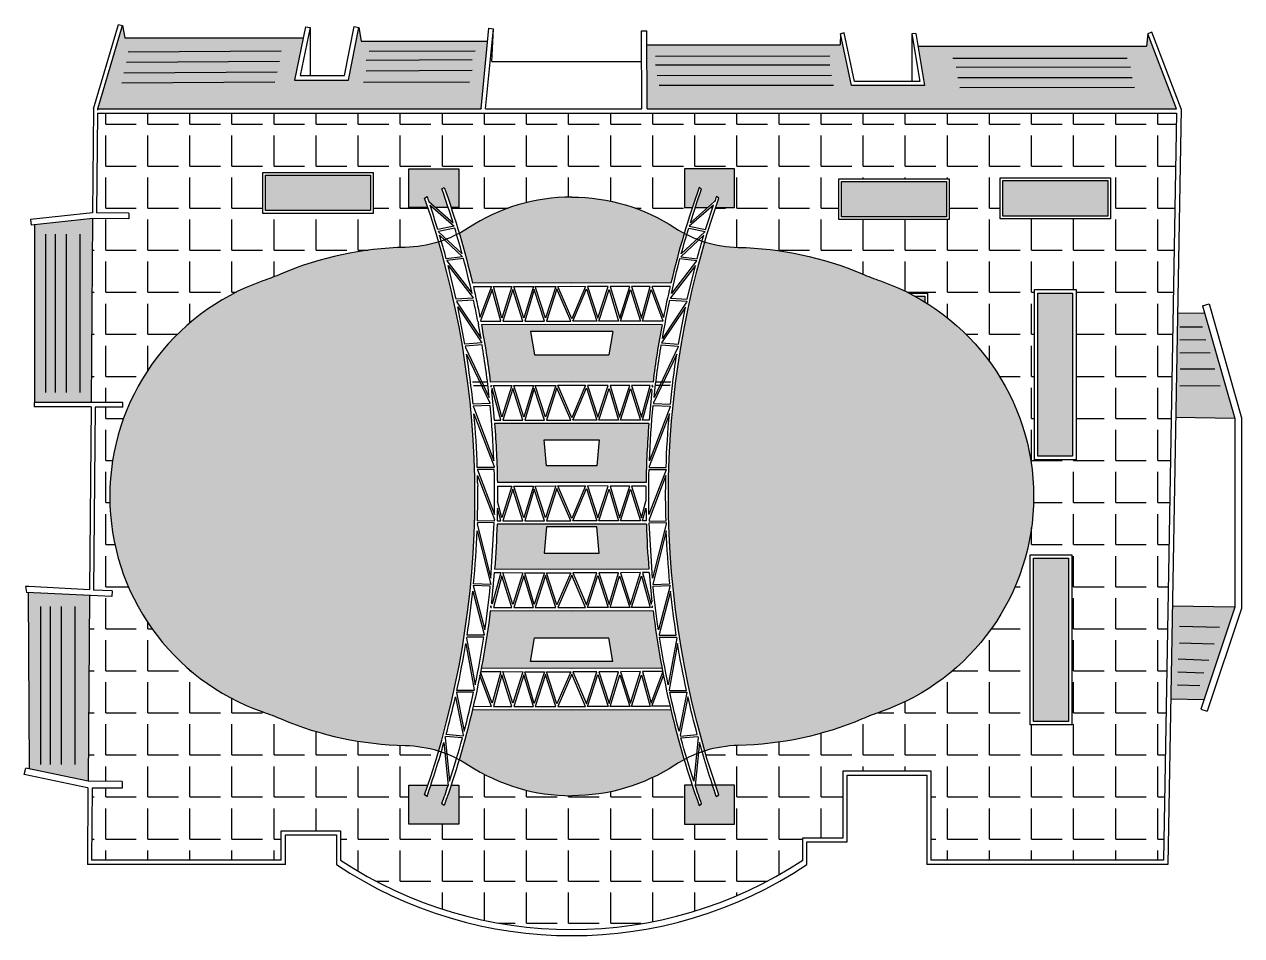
# Model space of a CAD drawing. Header units: millimetres. Extents: x 1813 to 4610, y 1319 to 2657.
# Drawn here: x 2480.1 to 2682.2, y 1353 to 1504.4 of the extents above; entities that cross this region are included whole.
import ezdxf

# ---------------------------------------------------------------- set-up
doc = ezdxf.new("R2010")
doc.units = ezdxf.units.MM

msp = doc.modelspace()

# ---------------------------------------------------------------- hatches: boundary and pattern name
at = {"true_color": 0xeaeaeb}
h = msp.add_hatch(color=254, dxfattribs=at)
h.dxf.hatch_style = 1
h.paths.add_polyline_path([(2491.46, 1472.12), (2481.82, 1471.05), (2481.82, 1441.58), (2481.88, 1441.58), (2491.22, 1441.58)])
h.paths.add_polyline_path([(2490.96, 1409.51), (2480.76, 1410.02), (2480.94, 1380.71), (2490.72, 1378.65)])
h.paths.add_polyline_path([(2681.05, 1407.55), (2670.69, 1407.73), (2670.42, 1392.28), (2675.92, 1392.18)])
h.paths.add_polyline_path([(2676.07, 1456.32), (2671.54, 1456.4), (2671.24, 1439.05), (2681.05, 1438.88)])
h.paths.add_polyline_path([(2666.64, 1502.8), (2666.41, 1500.74), (2628.48, 1500.73), (2629.57, 1494.21), (2617.42, 1494.21), (2615.61, 1502.79), (2615.56, 1500.95), (2583.48, 1500.95), (2583.51, 1490.31), (2671.39, 1490.31)])
h.paths.add_polyline_path([(2557.04, 1501.56), (2536.05, 1501.56), (2535.66, 1503.83), (2533.93, 1495.09), (2524.99, 1495.09), (2526.43, 1502.1), (2496.82, 1502.1), (2496.46, 1504.16), (2492.34, 1490.31), (2555.96, 1490.31)])
at = {"true_color": 0xc7c8ca}
h = msp.add_hatch(dxfattribs=at)
h.set_pattern_fill('ANGLE', color=9)
h.set_pattern_definition([(0, (0, 0), (0, 6.985), [5.08, -1.905]), (90, (0, 0), (-6.985, 4e-16), [5.08, -1.905])])
h.paths.add_polyline_path([(2671.37, 1489.6), (2492.28, 1489.6), (2492.14, 1473.06), (2497.5, 1473.01), (2497.49, 1472.08), (2491.52, 1472.12), (2491.46, 1472.12), (2491.22, 1441.58), (2496.51, 1441.54), (2496.51, 1440.78), (2491.89, 1440.81), (2491.65, 1410.42), (2494.71, 1410.26), (2494.66, 1409.32), (2490.96, 1409.51), (2490.72, 1378.65), (2496.38, 1378.6), (2496.37, 1377.5), (2491.39, 1377.54), (2491.29, 1365.56), (2522.8, 1365.56), (2522.8, 1370.43), (2532.64, 1370.43), (2532.64, 1365.56, 0.300708), (2609.35, 1365.56), (2609.35, 1369.29), (2616.05, 1369.29), (2616.05, 1380.39), (2630.63, 1380.39), (2630.63, 1365.56), (2669.21, 1365.56)])
h.paths.add_polyline_path([(2519.75, 1461.75, 0.016347), (2522.8, 1462.93, -0.095386), (2543.35, 1467.32, 0.070713), (2548.91, 1468.23, 0.009885), (2547.12, 1473.94), (2543.98, 1473.94), (2543.98, 1480.36), (2552.29, 1480.36), (2552.29, 1473.94), (2550.99, 1473.94, -0.007295), (2552.33, 1469.66, 0.022555), (2553.88, 1470.58, -0.145692), (2571, 1475.67, -0.145692), (2588.12, 1470.58, 0.022554), (2589.67, 1469.66, -0.007291), (2591.01, 1473.93), (2589.71, 1473.93), (2589.71, 1480.36), (2598.02, 1480.36), (2598.02, 1473.93), (2594.87, 1473.93, 0.009881), (2593.09, 1468.23, 0.070715), (2598.65, 1467.32, -0.095386), (2619.2, 1462.93, 0.016347), (2622.25, 1461.75, -0.034613), (2627.07, 1459.69), (2630.05, 1459.69), (2630.05, 1457.98, -0.256989), (2647.67, 1425.96, -0.319024), (2622.25, 1390.17, 0.016347), (2619.2, 1389, -0.095386), (2598.65, 1384.6, 0.070787), (2593.09, 1383.69, 0.009887), (2594.87, 1377.99), (2598.01, 1377.99), (2598.01, 1371.56), (2589.7, 1371.56), (2589.7, 1377.99), (2591, 1377.99, -0.007294), (2589.67, 1382.26, 0.02248), (2588.12, 1381.35, -0.145692), (2571, 1376.25, -0.145692), (2553.88, 1381.35, 0.022611), (2552.32, 1382.27, -0.007299), (2550.98, 1377.99), (2552.29, 1377.99), (2552.29, 1371.56), (2543.98, 1371.56), (2543.98, 1377.99), (2547.12, 1377.99, 0.009888), (2548.9, 1383.69, 0.070659), (2543.35, 1384.6, -0.095386), (2522.8, 1389, 0.016347), (2519.75, 1390.17, -0.319024), (2494.32, 1425.96, -0.319024)], flags=16)
h.paths.add_polyline_path([(2519.74, 1472.97), (2519.74, 1479.75), (2538.06, 1479.75), (2538.06, 1472.97)], flags=16)
h.paths.add_polyline_path([(2520.19, 1473.42), (2520.19, 1479.3), (2537.62, 1479.3), (2537.62, 1473.42)], flags=0)
h.paths.add_polyline_path([(2547.48, 1474.34), (2551.51, 1470.83), (2548.78, 1470.27, 0.007047)], flags=0)
h.paths.add_polyline_path([(2551.58, 1470.53, -0.007301), (2552.82, 1466.24), (2548.83, 1469.97)], flags=0)
h.paths.add_polyline_path([(2549.07, 1469.33), (2552.87, 1465.76), (2550.18, 1465.42, 0.006697)], flags=0)
h.paths.add_polyline_path([(2553.02, 1465.47, -0.009794), (2554.46, 1459.65), (2550.24, 1465.12)], flags=0)
h.paths.add_polyline_path([(2550.47, 1464.31), (2554.65, 1458.89), (2551.82, 1458.7)], flags=0)
h.paths.add_polyline_path([(2551.89, 1458.39), (2554.69, 1458.58, -0.005898), (2555.42, 1455.04), (2555.53, 1454.48, -0.003814), (2555.95, 1452.18), (2551.93, 1458.24, 0.00026)], flags=0)
h.paths.add_polyline_path([(2552.1, 1457.42), (2556.06, 1451.45), (2553.28, 1451.25)], flags=0)
h.paths.add_polyline_path([(2554.67, 1460.81), (2557.69, 1460.82), (2555.77, 1455.7, 0.008509)], flags=0)
h.paths.add_polyline_path([(2553.33, 1450.94), (2556.12, 1451.15, -0.01441), (2557.32, 1442.41), (2556.38, 1444.38), (2556.04, 1444.38), (2557.47, 1441.38), (2554.62, 1441.27, 0.013862), (2553.54, 1449.61), (2555.76, 1444.96), (2556.11, 1444.96), (2553.37, 1450.69, 0.000416)], flags=0)
h.paths.add_polyline_path([(2557.82, 1460.32), (2559.23, 1455.06), (2555.83, 1455.05)], flags=0)
h.paths.add_polyline_path([(2556, 1454.48), (2571, 1454.52), (2585.99, 1454.48, 0.015686), (2584.5, 1444.96), (2571, 1445), (2557.49, 1444.96, 0.015686)], flags=0)
h.paths.add_polyline_path([(2558, 1460.82), (2561.06, 1460.83), (2559.4, 1455.58)], flags=0)
h.paths.add_polyline_path([(2559.55, 1455.06), (2561.22, 1460.32), (2562.88, 1455.07)], flags=0)
h.paths.add_polyline_path([(2561.37, 1460.83), (2564.63, 1460.84), (2563.04, 1455.57)], flags=0)
h.paths.add_polyline_path([(2554.66, 1440.97), (2557.46, 1441.07, -0.015064), (2558.09, 1431.87), (2554.67, 1440.82, 0.000247)], flags=0)
h.paths.add_polyline_path([(2554.78, 1439.67), (2558.13, 1430.92, -0.00025), (2558.13, 1430.77), (2555.32, 1430.77, 0.014709)], flags=0)
h.paths.add_polyline_path([(2557.56, 1444.38), (2557.69, 1444.38), (2557.59, 1444.13, 0.000412)], flags=0)
h.paths.add_polyline_path([(2558, 1444.38), (2561.06, 1444.39), (2559.4, 1439.15)], flags=0)
h.paths.add_polyline_path([(2557.82, 1443.88), (2559.23, 1438.62), (2558.15, 1438.62, 0.007956), (2557.67, 1443.48)], flags=0)
h.paths.add_polyline_path([(2563.21, 1455.07), (2564.79, 1460.32), (2566.49, 1455.08)], flags=0)
h.paths.add_polyline_path([(2564.94, 1460.84), (2568.37, 1460.85), (2566.66, 1455.56)], flags=0)
h.paths.add_polyline_path([(2564.15, 1453.35), (2577.84, 1453.35), (2577.16, 1449.47), (2564.83, 1449.47)], flags=0)
h.paths.add_polyline_path([(2561.37, 1444.39), (2564.63, 1444.4), (2563.04, 1439.13)], flags=0)
h.paths.add_polyline_path([(2561.22, 1443.88), (2562.88, 1438.63), (2559.55, 1438.62)], flags=0)
h.paths.add_polyline_path([(2558.2, 1438.05), (2571, 1438.08), (2583.8, 1438.05, 0.015976), (2583.34, 1428.25), (2571, 1428.28), (2558.66, 1428.25, 0.015976)], flags=0)
h.paths.add_polyline_path([(2566.82, 1455.08), (2568.54, 1460.41), (2570.83, 1455.09)], flags=0)
h.paths.add_polyline_path([(2558.14, 1430.46, -0.012259), (2558.18, 1422.96), (2555.3, 1430.46)], flags=0)
h.paths.add_polyline_path([(2568.68, 1460.85), (2571, 1460.86), (2573.31, 1460.85), (2571, 1455.46)], flags=0)
h.paths.add_polyline_path([(2555.36, 1429.44), (2558.16, 1422.14, -0.000461), (2558.15, 1421.86), (2555.35, 1421.93, 0.009454), (2555.39, 1427.66), (2555.38, 1428.24, 0.001975)], flags=0)
h.paths.add_polyline_path([(2564.94, 1444.4), (2568.37, 1444.41), (2566.66, 1439.12)], flags=0)
h.paths.add_polyline_path([(2564.79, 1443.89), (2566.49, 1438.64), (2563.2, 1438.63)], flags=0)
h.paths.add_polyline_path([(2571.17, 1455.09), (2573.45, 1460.41), (2575.18, 1455.08)], flags=0)
h.paths.add_polyline_path([(2568.68, 1444.42), (2571, 1444.42), (2573.31, 1444.42), (2571, 1439.03)], flags=0)
h.paths.add_polyline_path([(2558.66, 1427.67), (2561.06, 1427.68), (2559.4, 1422.43), (2558.67, 1425.16, 0.004089)], flags=0)
h.paths.add_polyline_path([(2568.54, 1443.98), (2570.83, 1438.65), (2566.82, 1438.64)], flags=0)
h.paths.add_polyline_path([(2573.63, 1460.85), (2577.05, 1460.84), (2575.34, 1455.56)], flags=0)
h.paths.add_polyline_path([(2555.34, 1421.62), (2558.14, 1421.55), (2557.6, 1412.39), (2555.33, 1421.38, 0.000395)], flags=0)
h.paths.add_polyline_path([(2566.42, 1435.38), (2571, 1435.38), (2575.58, 1435.38), (2575.18, 1431.04), (2571, 1431.04), (2566.82, 1431.04)], flags=0)
h.paths.add_polyline_path([(2561.37, 1427.68), (2564.63, 1427.69), (2563.04, 1422.41)], flags=0)
h.paths.add_polyline_path([(2561.22, 1427.16), (2562.88, 1421.91), (2559.55, 1421.9)], flags=0)
h.paths.add_polyline_path([(2558.66, 1424.03), (2559.23, 1421.9), (2558.62, 1421.9, 0.003463)], flags=0)
h.paths.add_polyline_path([(2555.29, 1420.27), (2557.55, 1411.35), (2554.7, 1411.47, 0.014539)], flags=0)
h.paths.add_polyline_path([(2575.5, 1455.08), (2577.2, 1460.32), (2578.79, 1455.07)], flags=0)
h.paths.add_polyline_path([(2558.6, 1421.33), (2571, 1421.37), (2583.39, 1421.33, 0.012153), (2583.8, 1413.88), (2571, 1413.84), (2558.2, 1413.88, 0.012157)], flags=0)
h.paths.add_polyline_path([(2577.36, 1460.84), (2580.62, 1460.83), (2578.96, 1455.57)], flags=0)
h.paths.add_polyline_path([(2573.45, 1443.98), (2575.18, 1438.64), (2571.17, 1438.65)], flags=0)
h.paths.add_polyline_path([(2573.63, 1444.41), (2577.05, 1444.4), (2575.34, 1439.12)], flags=0)
h.paths.add_polyline_path([(2564.94, 1427.69), (2568.37, 1427.7), (2566.65, 1422.4)], flags=0)
h.paths.add_polyline_path([(2564.79, 1427.17), (2566.49, 1421.92), (2563.2, 1421.91)], flags=0)
h.paths.add_polyline_path([(2579.11, 1455.07), (2580.78, 1460.32), (2582.44, 1455.06)], flags=0)
h.paths.add_polyline_path([(2580.93, 1460.83), (2584, 1460.82), (2582.59, 1455.58)], flags=0)
h.paths.add_polyline_path([(2568.68, 1427.7), (2571, 1427.7), (2573.31, 1427.7), (2571, 1422.31)], flags=0)
h.paths.add_polyline_path([(2577.36, 1444.4), (2580.62, 1444.39), (2578.95, 1439.13)], flags=0)
h.paths.add_polyline_path([(2568.54, 1427.26), (2570.83, 1421.93), (2566.82, 1421.92)], flags=0)
h.paths.add_polyline_path([(2577.2, 1443.89), (2578.79, 1438.63), (2575.5, 1438.64)], flags=0)
h.paths.add_polyline_path([(2554.66, 1411.17), (2557.48, 1411.05, -0.011876), (2556.6, 1403.83)], flags=0)
h.paths.add_polyline_path([(2558.15, 1413.31), (2559.23, 1413.31), (2557.82, 1408.05), (2557.67, 1408.45, 0.007956)], flags=0)
h.paths.add_polyline_path([(2554.58, 1410.24), (2556.48, 1403.06, -0.000245), (2556.46, 1402.91), (2553.64, 1402.91, 0.012196)], flags=0)
h.paths.add_polyline_path([(2582.77, 1455.05), (2584.17, 1460.31), (2586.16, 1455.04)], flags=0)
h.paths.add_polyline_path([(2566.82, 1420.89), (2571, 1420.89), (2575.18, 1420.89), (2575.58, 1416.55), (2571, 1416.55), (2566.42, 1416.55)], flags=0)
h.paths.add_polyline_path([(2559.55, 1413.31), (2562.88, 1413.3), (2561.22, 1408.04)], flags=0)
h.paths.add_polyline_path([(2559.4, 1412.78), (2561.06, 1407.53), (2558, 1407.54)], flags=0)
h.paths.add_polyline_path([(2584.31, 1460.82), (2587.33, 1460.81, 0.008509), (2586.23, 1455.7)], flags=0)
h.paths.add_polyline_path([(2580.93, 1444.39), (2584, 1444.38), (2582.59, 1439.15)], flags=0)
h.paths.add_polyline_path([(2580.78, 1443.88), (2582.44, 1438.62), (2579.11, 1438.63)], flags=0)
h.paths.add_polyline_path([(2573.63, 1427.7), (2577.05, 1427.69), (2575.34, 1422.4)], flags=0)
h.paths.add_polyline_path([(2573.45, 1427.26), (2575.18, 1421.92), (2571.16, 1421.93)], flags=0)
h.paths.add_polyline_path([(2563.2, 1413.29), (2566.49, 1413.29), (2564.79, 1408.04)], flags=0)
h.paths.add_polyline_path([(2563.04, 1412.8), (2564.63, 1407.52), (2561.37, 1407.53)], flags=0)
h.paths.add_polyline_path([(2557.59, 1407.79), (2557.69, 1407.54), (2557.56, 1407.54, 0.000412)], flags=0)
h.paths.add_polyline_path([(2587.3, 1458.58), (2590.1, 1458.39, 0.00026), (2590.07, 1458.24), (2586.05, 1452.18, -0.010655)], flags=0)
h.paths.add_polyline_path([(2585.93, 1451.45), (2589.89, 1457.41), (2588.72, 1451.25)], flags=0)
h.paths.add_polyline_path([(2585.87, 1451.15), (2588.67, 1450.94, 0.000416), (2588.63, 1450.69), (2585.89, 1444.96), (2586.23, 1444.96), (2588.45, 1449.61, 0.013862), (2587.37, 1441.27), (2584.53, 1441.38), (2585.95, 1444.38), (2585.61, 1444.38), (2584.67, 1442.4, -0.01441)], flags=0)
h.paths.add_polyline_path([(2591.53, 1464.31), (2590.18, 1458.7), (2587.34, 1458.89)], flags=0)
h.paths.add_polyline_path([(2587.54, 1459.65, -0.009794), (2588.97, 1465.47), (2591.76, 1465.12)], flags=0)
h.paths.add_polyline_path([(2584.31, 1444.38), (2584.43, 1444.38, 0.000412), (2584.4, 1444.13)], flags=0)
h.paths.add_polyline_path([(2584.17, 1443.88), (2584.32, 1443.48, 0.007956), (2583.84, 1438.61), (2582.77, 1438.62)], flags=0)
h.paths.add_polyline_path([(2577.36, 1427.69), (2580.62, 1427.68), (2578.95, 1422.41)], flags=0)
h.paths.add_polyline_path([(2577.2, 1427.17), (2578.79, 1421.91), (2575.5, 1421.92)], flags=0)
h.paths.add_polyline_path([(2553.59, 1402.6), (2556.41, 1402.6, -0.013194), (2554.97, 1394.65), (2553.56, 1402.44, 0.000264)], flags=0)
h.paths.add_polyline_path([(2566.82, 1413.28), (2570.83, 1413.27), (2568.54, 1407.95)], flags=0)
h.paths.add_polyline_path([(2589.12, 1465.76), (2592.93, 1469.33, 0.006697), (2591.82, 1465.42)], flags=0)
h.paths.add_polyline_path([(2589.18, 1466.23, -0.007301), (2590.42, 1470.53), (2593.16, 1469.97)], flags=0)
h.paths.add_polyline_path([(2566.66, 1412.81), (2568.37, 1407.51), (2564.94, 1407.52)], flags=0)
h.paths.add_polyline_path([(2584.53, 1441.07), (2587.34, 1440.97, 0.000247), (2587.32, 1440.82), (2583.9, 1431.87, -0.015064)], flags=0)
h.paths.add_polyline_path([(2553.42, 1401.52), (2554.82, 1393.76), (2551.94, 1393.76, 0.013033)], flags=0)
h.paths.add_polyline_path([(2594.52, 1474.34, 0.007047), (2593.22, 1470.27), (2590.49, 1470.83)], flags=0)
h.paths.add_polyline_path([(2580.93, 1427.67), (2583.33, 1427.67, 0.004089), (2583.32, 1425.16), (2582.59, 1422.43)], flags=0)
h.paths.add_polyline_path([(2580.78, 1427.16), (2582.44, 1421.9), (2579.11, 1421.91)], flags=0)
h.paths.add_polyline_path([(2571.17, 1413.27), (2575.18, 1413.28), (2573.45, 1407.95)], flags=0)
h.paths.add_polyline_path([(2587.22, 1439.67, 0.014709), (2586.67, 1430.77), (2583.86, 1430.77, -0.00025), (2583.87, 1430.92)], flags=0)
h.paths.add_polyline_path([(2571, 1412.9), (2573.31, 1407.51), (2571, 1407.5), (2568.68, 1407.51)], flags=0)
h.paths.add_polyline_path([(2583.85, 1430.46), (2586.7, 1430.46), (2583.81, 1422.96, -0.012259)], flags=0)
h.paths.add_polyline_path([(2559.23, 1396.87), (2557.82, 1391.61), (2555.83, 1396.88)], flags=0)
h.paths.add_polyline_path([(2575.5, 1413.29), (2578.79, 1413.3), (2577.2, 1408.04)], flags=0)
h.paths.add_polyline_path([(2583.33, 1424.02, 0.003463), (2583.37, 1421.9), (2582.76, 1421.9)], flags=0)
h.paths.add_polyline_path([(2564.83, 1402.46), (2577.16, 1402.46), (2577.84, 1398.57), (2564.15, 1398.57)], flags=0)
h.paths.add_polyline_path([(2575.34, 1412.81), (2577.05, 1407.52), (2573.63, 1407.51)], flags=0)
h.paths.add_polyline_path([(2554.71, 1393.45, -0.010889), (2553.16, 1386.97), (2551.86, 1393.45)], flags=0)
h.paths.add_polyline_path([(2586.63, 1429.43, 0.012385), (2586.65, 1421.92), (2583.84, 1421.86, -0.000461), (2583.83, 1422.14)], flags=0)
h.paths.add_polyline_path([(2551.7, 1392.68), (2552.98, 1386.3, -0.000241), (2552.94, 1386.15), (2550.15, 1386.42, 0.010625)], flags=0)
h.paths.add_polyline_path([(2559.55, 1396.87), (2562.88, 1396.86), (2561.22, 1391.61)], flags=0)
h.paths.add_polyline_path([(2559.4, 1396.34), (2561.06, 1391.09), (2558, 1391.1)], flags=0)
h.paths.add_polyline_path([(2583.85, 1421.55), (2586.66, 1421.62, 0.000395), (2586.66, 1421.38), (2584.39, 1412.39)], flags=0)
h.paths.add_polyline_path([(2579.11, 1413.3), (2582.44, 1413.31), (2580.78, 1408.04)], flags=0)
h.paths.add_polyline_path([(2578.95, 1412.8), (2580.62, 1407.53), (2577.36, 1407.52)], flags=0)
h.paths.add_polyline_path([(2563.21, 1396.86), (2566.49, 1396.85), (2564.79, 1391.6)], flags=0)
h.paths.add_polyline_path([(2563.04, 1396.36), (2564.63, 1391.08), (2561.37, 1391.09)], flags=0)
h.paths.add_polyline_path([(2586.7, 1420.27, 0.014539), (2587.29, 1411.47), (2584.44, 1411.35)], flags=0)
h.paths.add_polyline_path([(2582.77, 1413.31), (2583.84, 1413.31, 0.007964), (2584.32, 1408.44), (2584.17, 1408.05)], flags=0)
h.paths.add_polyline_path([(2566.82, 1396.85), (2570.83, 1396.84), (2568.54, 1391.51)], flags=0)
h.paths.add_polyline_path([(2582.59, 1412.78), (2584, 1407.54), (2580.93, 1407.53)], flags=0)
h.paths.add_polyline_path([(2550.07, 1386.12), (2552.86, 1385.85, -0.012217), (2550.72, 1378.68), (2550.02, 1385.94, 0.000304)], flags=0)
h.paths.add_polyline_path([(2566.66, 1396.37), (2568.37, 1391.07), (2564.94, 1391.08)], flags=0)
h.paths.add_polyline_path([(2584.51, 1411.04), (2587.34, 1411.17), (2585.39, 1403.83, -0.011876)], flags=0)
h.paths.add_polyline_path([(2571.17, 1396.84), (2575.18, 1396.85), (2573.45, 1391.51)], flags=0)
h.paths.add_polyline_path([(2571, 1396.46), (2573.31, 1391.07), (2571, 1391.07), (2568.68, 1391.07)], flags=0)
h.paths.add_polyline_path([(2584.4, 1407.79, 0.000412), (2584.43, 1407.54), (2584.31, 1407.54)], flags=0)
h.paths.add_polyline_path([(2587.41, 1410.24, 0.012196), (2588.36, 1402.91), (2585.53, 1402.91, -0.000245), (2585.51, 1403.06)], flags=0)
h.paths.add_polyline_path([(2575.5, 1396.85), (2578.79, 1396.86), (2577.2, 1391.6)], flags=0)
h.paths.add_polyline_path([(2575.34, 1396.37), (2577.05, 1391.08), (2573.63, 1391.07)], flags=0)
h.paths.add_polyline_path([(2579.11, 1396.86), (2582.44, 1396.87), (2580.78, 1391.61)], flags=0)
h.paths.add_polyline_path([(2578.96, 1396.36), (2580.62, 1391.09), (2577.36, 1391.08)], flags=0)
h.paths.add_polyline_path([(2585.58, 1402.6), (2588.4, 1402.6, 0.000264), (2588.43, 1402.44), (2587.02, 1394.65, -0.013194)], flags=0)
h.paths.add_polyline_path([(2582.77, 1396.87), (2586.16, 1396.88), (2584.17, 1391.61)], flags=0)
h.paths.add_polyline_path([(2582.59, 1396.34), (2584, 1391.1), (2580.93, 1391.1)], flags=0)
h.paths.add_polyline_path([(2588.57, 1401.52, 0.013033), (2590.05, 1393.76), (2587.17, 1393.76)], flags=0)
h.paths.add_polyline_path([(2615.34, 1471.93), (2615.34, 1478.71), (2633.66, 1478.71), (2633.66, 1471.93)], flags=16)
h.paths.add_polyline_path([(2615.79, 1472.38), (2615.79, 1478.26), (2633.22, 1478.26), (2633.22, 1472.38)], flags=0)
h.paths.add_polyline_path([(2587.28, 1393.45), (2590.13, 1393.45), (2588.83, 1386.97, -0.010889)], flags=0)
h.paths.add_polyline_path([(2590.29, 1392.68, 0.010625), (2591.84, 1386.42), (2589.05, 1386.15, -0.000241), (2589.01, 1386.29)], flags=0)
h.paths.add_polyline_path([(2589.13, 1385.85), (2591.92, 1386.12, 0.000304), (2591.97, 1385.94), (2591.27, 1378.68, -0.012217)], flags=0)
h.paths.add_polyline_path([(2642.13, 1472.08), (2642.13, 1478.85), (2660.45, 1478.85), (2660.45, 1472.08)], flags=16)
h.paths.add_polyline_path([(2642.58, 1472.52), (2642.58, 1478.41), (2660.01, 1478.41), (2660.01, 1472.52)], flags=0)
h.paths.add_polyline_path([(2647.81, 1460.31), (2654.73, 1460.31), (2654.73, 1432.06), (2647.81, 1432.06)], flags=16)
h.paths.add_polyline_path([(2648.39, 1459.73), (2654.15, 1459.73), (2654.15, 1432.64), (2648.39, 1432.64)], flags=0)
h.paths.add_polyline_path([(2647.09, 1416.27), (2654.01, 1416.27), (2654.01, 1388.03), (2647.09, 1388.03)], flags=16)
h.paths.add_polyline_path([(2647.67, 1415.7), (2653.44, 1415.7), (2653.44, 1388.61), (2647.67, 1388.61)], flags=0)
at = {"true_color": 0x000000}
h = msp.add_hatch(dxfattribs=at)
h.set_pattern_fill('AR-B816', color=18)
h.paths.add_polyline_path([(2537.62, 1479.3), (2520.19, 1479.3), (2520.19, 1473.42), (2537.62, 1473.42)])
at = {"true_color": 0x636466}
h = msp.add_hatch(color=251, dxfattribs=at)
h.dxf.hatch_style = 1
h.paths.add_polyline_path([(2537.62, 1479.3), (2520.19, 1479.3), (2520.19, 1473.42), (2537.62, 1473.42)])
h.paths.add_polyline_path([(2633.22, 1478.26), (2615.79, 1478.26), (2615.79, 1472.38), (2633.22, 1472.38)])
h.paths.add_polyline_path([(2660.01, 1478.41), (2642.58, 1478.41), (2642.58, 1472.52), (2660.01, 1472.52)])
h.paths.add_polyline_path([(2654.15, 1459.73), (2648.39, 1459.73), (2648.39, 1432.64), (2654.15, 1432.64)])
h.paths.add_polyline_path([(2653.44, 1415.7), (2647.67, 1415.7), (2647.67, 1388.61), (2653.44, 1388.61)])
h.paths.add_polyline_path([(2629.6, 1459.24), (2627.91, 1459.24, -0.012884), (2629.6, 1458.26)])
at = {"true_color": 0x7aafdf}
h = msp.add_hatch(color=143, dxfattribs=at)
h.dxf.hatch_style = 1
h.paths.add_polyline_path([(2598.02, 1480.36), (2589.71, 1480.36), (2589.71, 1473.93), (2591.01, 1473.93, -0.005743), (2592.15, 1477.27), (2592.55, 1477.02, 0.00532), (2591.5, 1473.93), (2593.58, 1473.93), (2594.72, 1474.92, -0.001476), (2595.01, 1475.77), (2595.41, 1475.51, 0.00276), (2594.87, 1473.93), (2598.02, 1473.93)])
h.paths.add_polyline_path([(2552.29, 1480.36), (2543.98, 1480.36), (2543.98, 1473.94), (2547.12, 1473.94, 0.00276), (2546.59, 1475.52), (2546.99, 1475.77, -0.001476), (2547.28, 1474.92), (2548.41, 1473.94), (2550.5, 1473.94, 0.00532), (2549.45, 1477.02), (2549.85, 1477.27, -0.005743), (2550.99, 1473.94), (2552.29, 1473.94)])
h.paths.add_polyline_path([(2550.48, 1377.95), (2550.48, 1377.99), (2547.61, 1377.99, -0.003195), (2546.98, 1376.15), (2546.58, 1376.41, 0.00276), (2547.12, 1377.99), (2543.98, 1377.99), (2543.98, 1371.56), (2552.29, 1371.56), (2552.29, 1377.99), (2550.98, 1377.99, -0.005743), (2549.84, 1374.65), (2549.44, 1374.91, 0.005259)])
h.paths.add_polyline_path([(2594.38, 1377.99), (2591.51, 1377.99), (2591.51, 1377.95, 0.005259), (2592.55, 1374.9), (2592.14, 1374.65, -0.005743), (2591, 1377.99), (2589.7, 1377.99), (2589.7, 1371.56), (2598.01, 1371.56), (2598.01, 1377.99), (2594.87, 1377.99, 0.00276), (2595.41, 1376.41), (2595, 1376.15, -0.003195)])
at = {"true_color": 0xc7c8ca}
h = msp.add_hatch(color=9, dxfattribs=at)
h.dxf.hatch_style = 1
h.set_gradient(color1=(147, 149, 152), name='SPHERICAL')
h.paths.add_polyline_path([(2622.25, 1461.75, -0.016347), (2619.2, 1462.93, 0.095386), (2598.65, 1467.32, -0.070715), (2593.09, 1468.23, 0.028903), (2589.18, 1451.21), (2589.21, 1451.21), (2589.17, 1451.11, 0.033843), (2587.14, 1430.77), (2587.15, 1430.77), (2587.13, 1430.74, 0.014559), (2587.11, 1421.93), (2587.12, 1421.93), (2587.11, 1421.9, 0.064214), (2593.09, 1383.69, -0.070787), (2598.65, 1384.6, 0.095386), (2619.2, 1389, -0.016347), (2622.25, 1390.17, 0.319024), (2647.67, 1425.96, 0.319024)])
h.paths.add_polyline_path([(2552.83, 1451.11), (2552.78, 1451.21), (2552.81, 1451.21, 0.028899), (2548.91, 1468.23, -0.070713), (2543.35, 1467.32, 0.095386), (2522.8, 1462.93, -0.016347), (2519.75, 1461.75, 0.319024), (2494.32, 1425.96, 0.319024), (2519.75, 1390.17, -0.016347), (2522.8, 1389, 0.095386), (2543.35, 1384.6, -0.070659), (2548.9, 1383.69, 0.064213), (2554.88, 1421.9), (2554.87, 1421.94), (2554.88, 1421.94, 0.014559), (2554.86, 1430.74), (2554.85, 1430.77), (2554.86, 1430.77, 0.033843)])
h.paths.add_polyline_path([(2589.67, 1469.66, -0.022554), (2588.12, 1470.58, 0.145692), (2571, 1475.67, 0.145692), (2553.88, 1470.58, -0.022555), (2552.33, 1469.66, -0.013934), (2554.53, 1461.39), (2571, 1461.44), (2587.47, 1461.39, -0.013937)])
h.paths.add_polyline_path([(2587.46, 1390.54), (2571, 1390.49), (2554.53, 1390.53, -0.013931), (2552.32, 1382.27, -0.022611), (2553.88, 1381.35, 0.145692), (2571, 1376.25, 0.145692), (2588.12, 1381.35, -0.02248), (2589.67, 1382.26, -0.013942)])
h = msp.add_hatch(color=9, dxfattribs=at)
h.dxf.hatch_style = 1
h.set_gradient(color1=(199, 200, 202), name='INVSPHERICAL')
h.paths.add_polyline_path([(2585.41, 1451.18), (2585.39, 1451.18), (2585.41, 1451.22, -0.005383), (2585.99, 1454.48), (2571, 1454.52), (2556, 1454.48, -0.005383), (2556.58, 1451.22), (2556.61, 1451.18), (2556.59, 1451.18, -0.010232), (2557.49, 1444.96), (2571, 1445), (2584.5, 1444.96, -0.010232)])
h.paths.add_polyline_path([(2577.16, 1449.47), (2564.83, 1449.47), (2564.15, 1453.35), (2577.84, 1453.35)], flags=16)
h.paths.add_polyline_path([(2583.8, 1438.05), (2571, 1438.08), (2558.2, 1438.05, -0.012246), (2558.6, 1430.54), (2558.63, 1430.46), (2558.61, 1430.46, -0.003606), (2558.66, 1428.25), (2571, 1428.28), (2583.34, 1428.25, -0.003606), (2583.39, 1430.46), (2583.36, 1430.46), (2583.39, 1430.54, -0.012246)])
h.paths.add_polyline_path([(2575.18, 1431.04), (2571, 1431.04), (2566.82, 1431.04), (2566.42, 1435.38), (2571, 1435.38), (2575.58, 1435.38)], flags=16)
h.paths.add_polyline_path([(2583.39, 1421.33), (2571, 1421.37), (2558.6, 1421.33, -0.012157), (2558.2, 1413.88), (2571, 1413.84), (2583.8, 1413.88, -0.012153)])
h.paths.add_polyline_path([(2575.58, 1416.55), (2571, 1416.55), (2566.42, 1416.55), (2566.82, 1420.89), (2571, 1420.89), (2575.18, 1420.89)], flags=16)
h.paths.add_polyline_path([(2584.5, 1406.96), (2571, 1406.92), (2557.49, 1406.96, -0.015686), (2556, 1397.45), (2571, 1397.4), (2585.99, 1397.45, -0.015685)])
h.paths.add_polyline_path([(2577.16, 1402.46), (2577.84, 1398.57), (2564.15, 1398.57), (2564.83, 1402.46)], flags=16)
at = {"true_color": 0x939598}
h = msp.add_hatch(dxfattribs=at)
h.set_pattern_fill('AR-B816', color=252)
h.paths.add_polyline_path([(2577.84, 1453.35), (2564.15, 1453.35), (2564.83, 1449.47), (2577.16, 1449.47)])
h.paths.add_polyline_path([(2575.58, 1435.38), (2571, 1435.38), (2566.42, 1435.38), (2566.82, 1431.04), (2571, 1431.04), (2575.18, 1431.04)])
h.paths.add_polyline_path([(2575.18, 1420.89), (2571, 1420.89), (2566.82, 1420.89), (2566.42, 1416.55), (2571, 1416.55), (2575.58, 1416.55)])
h.paths.add_polyline_path([(2577.16, 1402.46), (2564.83, 1402.46), (2564.15, 1398.57), (2577.84, 1398.57)])

# ---------------------------------------------------------------- linework, layer by layer
for p, q in [((2491.61, 1490.31), (2495.79, 1504.36)), ((2492.34, 1490.31), (2496.46, 1504.16)), ((2495.79, 1504.36), (2496.46, 1504.16)), ((2496.46, 1504.16), (2496.82, 1502.1)), ((2526.82, 1503.97), (2527.57, 1503.81)), ((2527.57, 1503.81), (2527.57, 1503.81)), ((2527.57, 1503.81), (2527.57, 1495.86)), ((2534.91, 1503.98), (2535.66, 1503.83)), ((2535.66, 1503.83), (2536.05, 1501.56)), ((2555.97, 1490.39), (2557.25, 1503.71)), ((2556.71, 1490.31), (2558, 1503.64)), ((2557.25, 1503.71), (2558, 1503.64)), ((2557.74, 1498.18), (2558, 1503.64)), ((2582.59, 1503.3), (2583.47, 1503.31)), ((2582.63, 1490.31), (2582.59, 1503.3)), ((2583.51, 1490.31), (2583.47, 1503.31)), ((2496.82, 1502.1), (2526.5, 1502.1)), ((2536.05, 1501.56), (2557.03, 1501.56)), ((2615.61, 1502.79), (2615.56, 1500.95)), ((2616.25, 1502.93), (2615.61, 1502.79)), ((2628.12, 1502.86), (2627.48, 1502.76)), ((2627.48, 1502.76), (2627.48, 1494.86)), ((2666.64, 1502.8), (2666.41, 1500.74)), ((2667.29, 1503.05), (2666.64, 1502.8)), ((2671.39, 1490.31), (2666.64, 1502.8)), ((2672.14, 1490.31), (2667.29, 1503.05)), ((2497.39, 1499.81), (2522.79, 1499.96)), ((2554.96, 1499.93), (2537.38, 1499.84)), ((2583.47, 1500.95), (2615.56, 1500.95)), ((2628.48, 1500.73), (2666.41, 1500.74)), ((2497.1, 1498.07), (2522.5, 1498.22)), ((2554.46, 1498.46), (2536.88, 1498.37)), ((2557.74, 1498.18), (2582.53, 1498.18)), ((2584.9, 1499.08), (2613.84, 1499.11)), ((2584.9, 1497.61), (2613.84, 1497.64)), ((2634.24, 1498.73), (2663.18, 1498.76)), ((2634.83, 1497.26), (2663.77, 1497.29)), ((2496.68, 1496.31), (2522.09, 1496.46)), ((2554.46, 1496.67), (2536.88, 1496.58)), ((2585.16, 1495.88), (2614.1, 1495.91)), ((2635.09, 1495.53), (2664.03, 1495.56)), ((2496.34, 1494.66), (2521.74, 1494.8)), ((2554.04, 1494.78), (2536.46, 1494.69)), ((2585.51, 1494.24), (2614.46, 1494.27)), ((2635.44, 1493.89), (2664.39, 1493.92)), ((2491.61, 1490.31), (2491.47, 1473.06)), ((2492.28, 1489.6), (2492.14, 1473.06)), ((2492.28, 1490.31), (2492.28, 1490.13)), ((2492.28, 1490.11), (2492.28, 1490.13)), ((2492.28, 1489.6), (2671.37, 1489.6)), ((2492.34, 1490.31), (2555.97, 1490.31)), ((2555.97, 1490.39), (2555.97, 1490.31)), ((2556.71, 1490.31), (2582.63, 1490.31)), ((2583.51, 1490.31), (2671.39, 1490.31)), ((2671.37, 1489.6), (2669.21, 1365.56)), ((2672.14, 1490.31), (2669.94, 1364.81)), ((2497.5, 1473.01), (2497.49, 1472.08)), ((2481.18, 1471.93), (2481.29, 1470.99)), ((2481.82, 1471.05), (2481.82, 1441.58)), ((2491.46, 1472.12), (2491.22, 1441.58)), ((2483.64, 1469.5), (2483.64, 1443.23)), ((2485.25, 1469.5), (2485.25, 1443.23)), ((2487.09, 1469.5), (2487.09, 1443.23)), ((2489.38, 1469.5), (2489.38, 1443.23)), ((2675.7, 1457.62), (2676.81, 1457.94)), ((2555.42, 1455.04), (2555.53, 1454.48)), ((2586.1, 1455.04), (2582.77, 1455.05)), ((2676.07, 1456.32), (2671.54, 1456.4)), ((2564.15, 1453.35), (2564.83, 1449.47)), ((2577.84, 1453.35), (2564.15, 1453.35)), ((2577.84, 1453.35), (2577.16, 1449.47)), ((2671.96, 1454.14), (2675.68, 1454.14)), ((2671.93, 1452.02), (2676.24, 1451.99)), ((2564.83, 1449.47), (2577.16, 1449.47)), ((2671.93, 1449.83), (2676.99, 1449.86)), ((2672.02, 1447.17), (2677.77, 1447.14)), ((2671.96, 1444.39), (2678.61, 1444.33)), ((2481.88, 1441.58), (2481.75, 1441.58)), ((2481.75, 1441.58), (2481.75, 1440.82)), ((2481.88, 1440.82), (2481.75, 1440.82)), ((2491.21, 1440.82), (2490.97, 1410.46)), ((2491.89, 1440.81), (2491.65, 1410.42)), ((2496.51, 1440.78), (2496.51, 1441.54)), ((2681.05, 1438.88), (2671.24, 1439.05)), ((2583.84, 1438.61), (2582.77, 1438.62)), ((2571, 1435.38), (2571, 1435.38)), ((2555.38, 1428.24), (2555.39, 1427.66)), ((2583.37, 1421.9), (2582.76, 1421.9)), ((2583.84, 1413.31), (2582.77, 1413.31)), ((2480.87, 1411), (2480.36, 1411.03)), ((2480.36, 1411.03), (2480.51, 1410.03)), ((2490.97, 1410.46), (2480.87, 1411)), ((2494.71, 1410.26), (2491.65, 1410.42)), ((2494.66, 1409.32), (2480.51, 1410.03)), ((2480.76, 1410.02), (2480.94, 1380.71)), ((2490.96, 1409.51), (2490.72, 1378.65)), ((2494.71, 1410.26), (2494.66, 1409.32)), ((2482.81, 1407.7), (2482.81, 1381.44)), ((2484.41, 1407.7), (2484.41, 1381.44)), ((2486.25, 1407.7), (2486.25, 1381.44)), ((2488.54, 1407.7), (2488.54, 1381.44)), ((2681.05, 1407.55), (2670.69, 1407.73)), ((2671.9, 1404.43), (2678.55, 1404.26)), ((2564.15, 1398.57), (2564.83, 1402.46)), ((2564.83, 1402.46), (2577.16, 1402.46)), ((2577.84, 1398.57), (2577.16, 1402.46)), ((2671.86, 1401.65), (2677.61, 1401.48)), ((2577.84, 1398.57), (2564.15, 1398.57)), ((2671.68, 1398.99), (2676.74, 1398.78)), ((2586.1, 1396.88), (2582.77, 1396.87)), ((2671.6, 1396.81), (2675.92, 1396.69)), ((2671.56, 1394.68), (2675.27, 1394.55)), ((2675.92, 1392.18), (2670.42, 1392.28)), ((2675.4, 1390.64), (2676.49, 1390.28)), ((2480.14, 1379.76), (2480.37, 1380.83)), ((2496.38, 1378.6), (2496.37, 1377.5)), ((2490.71, 1377.55), (2490.61, 1364.81)), ((2491.39, 1377.54), (2491.29, 1365.56)), ((2490.62, 1365.56), (2490.61, 1365.56)), ((2523.48, 1364.81), (2490.61, 1364.81)), ((2522.8, 1365.56), (2491.29, 1365.56)), ((2491.29, 1364.81), (2491.29, 1364.81)), ((2669.94, 1364.81), (2629.94, 1364.81)), ((2669.21, 1365.56), (2630.63, 1365.56))]:
    msp.add_line(p, q)
for points in [[(2526.82, 1503.97), (2524.99, 1495.09), (2533.93, 1495.09), (2535.66, 1503.83)], [(2527.57, 1503.81), (2525.93, 1495.86), (2533.29, 1495.86), (2534.91, 1503.98)], [(2628.12, 1502.86), (2629.57, 1494.21), (2617.42, 1494.21), (2615.61, 1502.79)], [(2627.48, 1502.76), (2628.8, 1494.86), (2617.95, 1494.86), (2616.25, 1502.93)], [(2547.12, 1473.94), (2543.98, 1473.94), (2543.98, 1480.36), (2552.29, 1480.36), (2552.29, 1473.94), (2550.99, 1473.94)], [(2594.87, 1473.93), (2598.02, 1473.93), (2598.02, 1480.36), (2589.71, 1480.36), (2589.71, 1473.93), (2591.01, 1473.93)], [(2491.47, 1473.06), (2481.18, 1471.93)], [(2497.5, 1473.01), (2492.14, 1473.06)], [(2547.95, 1473.94), (2547.61, 1473.94)], [(2550.5, 1473.94), (2548.41, 1473.94)], [(2591.5, 1473.93), (2593.58, 1473.93)], [(2594.05, 1473.93), (2594.39, 1473.93)], [(2497.49, 1472.08), (2491.52, 1472.12), (2481.29, 1470.99)], [(2553.56, 1465.54), (2553.49, 1465.53)], [(2588.44, 1465.54), (2588.51, 1465.53)], [(2554.63, 1458.89), (2551.82, 1458.7), (2550.47, 1464.31), (2554.62, 1458.94)], [(2587.37, 1458.88), (2590.18, 1458.7), (2591.53, 1464.31), (2587.38, 1458.94)], [(2587.47, 1461.39), (2571, 1461.44), (2554.53, 1461.39)], [(2554.67, 1460.81), (2557.69, 1460.82), (2555.77, 1455.7)], [(2555.89, 1455.05), (2559.23, 1455.06), (2557.82, 1460.32), (2555.87, 1455.15)], [(2582.77, 1455.05), (2584.17, 1460.31), (2586.12, 1455.15)], [(2587.33, 1460.81), (2584.31, 1460.82), (2586.23, 1455.7)], [(2627.07, 1459.69), (2630.05, 1459.69), (2630.05, 1457.98)], [(2627.91, 1459.24), (2629.6, 1459.24), (2629.6, 1458.26)], [(2675.7, 1457.62), (2681.05, 1438.88), (2681.05, 1407.55), (2675.4, 1390.64)], [(2676.81, 1457.94), (2682.2, 1439.04), (2682.2, 1407.36), (2676.49, 1390.28)], [(2585.99, 1454.48), (2571, 1454.52), (2556, 1454.48)], [(2552.81, 1451.21), (2552.78, 1451.21), (2552.83, 1451.11)], [(2556.58, 1451.22), (2556.61, 1451.18), (2556.59, 1451.18)], [(2585.41, 1451.22), (2585.39, 1451.18), (2585.41, 1451.18)], [(2589.18, 1451.21), (2589.21, 1451.21), (2589.17, 1451.11)], [(2557.03, 1444.96), (2554.53, 1444.95)], [(2584.5, 1444.96), (2571, 1445), (2557.49, 1444.96)], [(2587.46, 1444.95), (2584.97, 1444.96)], [(2554.67, 1444.38), (2557.1, 1444.38)], [(2557.56, 1444.38), (2557.69, 1444.38), (2557.59, 1444.13)], [(2558.15, 1438.62), (2559.23, 1438.62), (2557.82, 1443.88), (2557.67, 1443.48)], [(2582.77, 1438.62), (2584.17, 1443.88), (2584.32, 1443.48)], [(2584.43, 1444.38), (2584.31, 1444.38), (2584.4, 1444.13)], [(2587.33, 1444.37), (2584.9, 1444.38)], [(2496.51, 1441.54), (2491.22, 1441.58), (2481.88, 1441.58)], [(2491.21, 1440.82), (2481.88, 1440.82)], [(2496.51, 1440.78), (2491.89, 1440.81)], [(2583.8, 1438.05), (2571, 1438.08), (2558.2, 1438.05)], [(2571, 1431.04), (2566.82, 1431.04), (2566.42, 1435.38), (2571, 1435.38), (2575.58, 1435.38), (2575.18, 1431.04), (2571, 1431.04)], [(2554.86, 1430.77), (2554.85, 1430.77), (2554.86, 1430.74)], [(2587.14, 1430.77), (2587.15, 1430.77), (2587.13, 1430.74)], [(2558.6, 1430.54), (2558.63, 1430.46), (2558.61, 1430.46)], [(2583.39, 1430.54), (2583.36, 1430.46), (2583.39, 1430.46)], [(2583.34, 1428.25), (2571, 1428.28), (2558.66, 1428.25)], [(2558.66, 1427.67), (2561.06, 1427.68), (2559.4, 1422.43), (2558.67, 1425.16)], [(2583.33, 1427.67), (2580.93, 1427.67), (2582.59, 1422.43), (2583.32, 1425.16)], [(2558.62, 1421.9), (2559.23, 1421.9), (2558.66, 1424.03)], [(2582.76, 1421.9), (2583.33, 1424.02)], [(2554.88, 1421.94), (2554.87, 1421.94), (2554.88, 1421.9)], [(2583.39, 1421.33), (2571, 1421.37), (2558.6, 1421.33)], [(2571, 1420.89), (2566.82, 1420.89), (2566.42, 1416.55), (2571, 1416.55), (2575.58, 1416.55), (2575.18, 1420.89), (2571, 1420.89)], [(2587.11, 1421.93), (2587.12, 1421.93), (2587.11, 1421.9)], [(2558.15, 1413.31), (2559.23, 1413.31), (2557.82, 1408.05), (2557.67, 1408.45)], [(2583.8, 1413.88), (2571, 1413.84), (2558.2, 1413.88)], [(2582.77, 1413.31), (2584.17, 1408.05), (2584.32, 1408.45)], [(2557.95, 1411.04), (2557.95, 1411.03), (2557.94, 1411.03)], [(2584.05, 1411.04), (2584.04, 1411.02), (2584.05, 1411.02)], [(2584.5, 1406.96), (2571, 1406.92), (2557.49, 1406.96)], [(2557.56, 1407.54), (2557.69, 1407.54), (2557.59, 1407.79)], [(2584.43, 1407.54), (2584.31, 1407.54), (2584.4, 1407.79)], [(2554.67, 1391.11), (2557.69, 1391.1), (2555.77, 1396.22)], [(2555.89, 1396.88), (2559.23, 1396.87), (2557.82, 1391.61), (2555.87, 1396.77)], [(2585.99, 1397.45), (2571, 1397.4), (2556, 1397.45)], [(2582.77, 1396.87), (2584.17, 1391.61), (2586.12, 1396.77)], [(2587.33, 1391.11), (2584.31, 1391.11), (2586.23, 1396.22)], [(2587.47, 1390.54), (2571, 1390.49), (2554.53, 1390.53)], [(2550.02, 1385.94), (2550.72, 1378.68)], [(2591.97, 1385.94), (2591.27, 1378.68)], [(2496.38, 1378.6), (2490.72, 1378.65), (2480.37, 1380.83)], [(2609.35, 1365.56), (2609.35, 1369.29), (2616.05, 1369.29), (2616.05, 1380.39), (2630.63, 1380.39), (2630.63, 1365.56)], [(2490.71, 1377.55), (2490.6, 1377.55), (2480.14, 1379.76)], [(2610.04, 1364.81), (2610.04, 1368.59), (2616.74, 1368.59), (2616.74, 1379.7), (2629.94, 1379.7), (2629.94, 1364.81)], [(2496.37, 1377.5), (2491.39, 1377.54)], [(2550.98, 1377.99), (2552.29, 1377.99), (2552.29, 1371.56), (2543.98, 1371.56), (2543.98, 1377.99), (2547.12, 1377.99)], [(2547.61, 1377.99), (2550.48, 1377.99)], [(2591, 1377.99), (2589.7, 1377.99), (2589.7, 1371.56), (2598.01, 1371.56), (2598.01, 1377.99), (2591.51, 1377.99)], [(2522.8, 1365.56), (2522.8, 1370.43), (2532.64, 1370.43), (2532.64, 1365.56)], [(2523.48, 1364.81), (2523.48, 1369.75), (2531.96, 1369.75), (2531.96, 1364.81)]]:
    msp.add_lwpolyline(points)
for points in [[(2538.06, 1479.75), (2538.06, 1472.97), (2519.74, 1472.97), (2519.74, 1479.75)], [(2537.62, 1479.3), (2537.62, 1473.42), (2520.19, 1473.42), (2520.19, 1479.3)], [(2633.66, 1478.71), (2633.66, 1471.93), (2615.34, 1471.93), (2615.34, 1478.71)], [(2633.22, 1478.26), (2633.22, 1472.38), (2615.79, 1472.38), (2615.79, 1478.26)], [(2660.45, 1478.85), (2660.45, 1472.08), (2642.13, 1472.08), (2642.13, 1478.85)], [(2660.01, 1478.41), (2660.01, 1472.52), (2642.58, 1472.52), (2642.58, 1478.41)], [(2573.31, 1460.85), (2571, 1455.46), (2568.68, 1460.85), (2571, 1460.86)], [(2561.06, 1460.83), (2559.4, 1455.58), (2558, 1460.82)], [(2562.88, 1455.07), (2561.22, 1460.32), (2559.55, 1455.06)], [(2564.63, 1460.84), (2563.04, 1455.57), (2561.37, 1460.83)], [(2566.49, 1455.08), (2564.79, 1460.32), (2563.21, 1455.07)], [(2568.37, 1460.85), (2566.66, 1455.56), (2564.94, 1460.84)], [(2570.83, 1455.09), (2568.54, 1460.41), (2566.82, 1455.08)], [(2571.17, 1455.09), (2573.45, 1460.41), (2575.18, 1455.08)], [(2573.63, 1460.85), (2575.34, 1455.56), (2577.05, 1460.84)], [(2575.5, 1455.08), (2577.2, 1460.32), (2578.79, 1455.07)], [(2577.36, 1460.84), (2578.96, 1455.57), (2580.62, 1460.83)], [(2579.11, 1455.07), (2580.78, 1460.32), (2582.44, 1455.06)], [(2580.93, 1460.83), (2582.59, 1455.58), (2584, 1460.82)], [(2654.73, 1460.31), (2654.73, 1432.06), (2647.81, 1432.06), (2647.81, 1460.31)], [(2654.15, 1459.73), (2654.15, 1432.64), (2648.39, 1432.64), (2648.39, 1459.73)], [(2552.1, 1457.42), (2556.06, 1451.45), (2553.28, 1451.25)], [(2589.89, 1457.41), (2585.93, 1451.45), (2588.72, 1451.25)], [(2561.06, 1444.39), (2559.4, 1439.15), (2558, 1444.38)], [(2562.88, 1438.63), (2561.22, 1443.88), (2559.55, 1438.62)], [(2564.63, 1444.4), (2563.04, 1439.13), (2561.37, 1444.39)], [(2566.49, 1438.64), (2564.79, 1443.89), (2563.2, 1438.63)], [(2568.37, 1444.41), (2566.66, 1439.12), (2564.94, 1444.4)], [(2570.83, 1438.65), (2568.54, 1443.98), (2566.82, 1438.64)], [(2573.31, 1444.42), (2571, 1439.03), (2568.68, 1444.42), (2571, 1444.42)], [(2571.17, 1438.65), (2573.45, 1443.98), (2575.18, 1438.64)], [(2573.63, 1444.41), (2575.34, 1439.12), (2577.05, 1444.4)], [(2575.5, 1438.64), (2577.2, 1443.89), (2578.79, 1438.63)], [(2577.36, 1444.4), (2578.95, 1439.13), (2580.62, 1444.39)], [(2579.11, 1438.63), (2580.78, 1443.88), (2582.44, 1438.62)], [(2580.93, 1444.39), (2582.59, 1439.15), (2584, 1444.38)], [(2562.88, 1421.91), (2561.22, 1427.16), (2559.55, 1421.9)], [(2564.63, 1427.69), (2563.04, 1422.41), (2561.37, 1427.68)], [(2566.49, 1421.92), (2564.79, 1427.17), (2563.2, 1421.91)], [(2568.37, 1427.7), (2566.65, 1422.4), (2564.94, 1427.69)], [(2570.83, 1421.93), (2568.54, 1427.26), (2566.82, 1421.92)], [(2573.31, 1427.7), (2571, 1422.31), (2568.68, 1427.7), (2571, 1427.7)], [(2571.16, 1421.93), (2573.45, 1427.26), (2575.18, 1421.92)], [(2573.63, 1427.7), (2575.34, 1422.4), (2577.05, 1427.69)], [(2575.5, 1421.92), (2577.2, 1427.17), (2578.79, 1421.91)], [(2577.36, 1427.69), (2578.95, 1422.41), (2580.62, 1427.68)], [(2579.11, 1421.91), (2580.78, 1427.16), (2582.44, 1421.9)], [(2654.01, 1416.27), (2654.01, 1388.03), (2647.09, 1388.03), (2647.09, 1416.27)], [(2653.44, 1415.7), (2653.44, 1388.61), (2647.67, 1388.61), (2647.67, 1415.7)], [(2561.06, 1407.53), (2559.4, 1412.78), (2558, 1407.54)], [(2562.88, 1413.3), (2561.22, 1408.04), (2559.55, 1413.31)], [(2564.63, 1407.52), (2563.04, 1412.8), (2561.37, 1407.53)], [(2566.49, 1413.29), (2564.79, 1408.04), (2563.2, 1413.29)], [(2568.37, 1407.51), (2566.66, 1412.81), (2564.94, 1407.52)], [(2570.83, 1413.27), (2568.54, 1407.95), (2566.82, 1413.28)], [(2573.31, 1407.51), (2571, 1412.9), (2568.68, 1407.51), (2571, 1407.5)], [(2571.17, 1413.27), (2573.45, 1407.95), (2575.18, 1413.28)], [(2573.63, 1407.51), (2575.34, 1412.81), (2577.05, 1407.52)], [(2575.5, 1413.29), (2577.2, 1408.04), (2578.79, 1413.3)], [(2577.36, 1407.52), (2578.95, 1412.8), (2580.62, 1407.53)], [(2579.11, 1413.3), (2580.78, 1408.04), (2582.44, 1413.31)], [(2580.93, 1407.53), (2582.59, 1412.78), (2584, 1407.54)], [(2561.06, 1391.09), (2559.4, 1396.34), (2558, 1391.1)], [(2562.88, 1396.86), (2561.22, 1391.61), (2559.55, 1396.87)], [(2564.63, 1391.08), (2563.04, 1396.36), (2561.37, 1391.09)], [(2566.49, 1396.85), (2564.79, 1391.6), (2563.21, 1396.86)], [(2568.37, 1391.07), (2566.66, 1396.37), (2564.94, 1391.08)], [(2570.83, 1396.84), (2568.54, 1391.51), (2566.82, 1396.85)], [(2573.31, 1391.07), (2571, 1396.46), (2568.68, 1391.07), (2571, 1391.07)], [(2571.17, 1396.84), (2573.45, 1391.51), (2575.18, 1396.85)], [(2573.63, 1391.07), (2575.34, 1396.37), (2577.05, 1391.08)], [(2575.5, 1396.85), (2577.2, 1391.6), (2578.79, 1396.86)], [(2577.36, 1391.08), (2578.96, 1396.36), (2580.62, 1391.09)], [(2579.11, 1396.86), (2580.78, 1391.61), (2582.44, 1396.87)], [(2580.93, 1391.1), (2582.59, 1396.34), (2584, 1391.1)]]:
    msp.add_lwpolyline(points, close=True)
for points in [[(2546.98, 1376.15), (2546.58, 1376.41, 0.168549), (2546.59, 1475.52), (2546.99, 1475.77, -0.001476), (2547.28, 1474.92), (2551.31, 1471.42, 0.009643), (2549.45, 1477.02), (2549.85, 1477.27, -0.026977), (2554.53, 1461.39, -0.026977)], [(2595, 1376.15), (2595.41, 1376.41, -0.168549), (2595.41, 1475.51), (2595.01, 1475.77, 0.001476), (2594.72, 1474.92), (2590.69, 1471.41, -0.009643), (2592.55, 1477.02), (2592.15, 1477.27, 0.026977), (2587.47, 1461.39, 0.026977)], [(2571, 1475.67, 0.145692), (2553.88, 1470.58, -0.140444), (2543.35, 1467.32, 0.095386), (2522.8, 1462.93, -0.016347), (2519.75, 1461.75, 0.319024), (2494.32, 1425.96, 0.319024), (2519.75, 1390.17, -0.016347), (2522.8, 1389, 0.095386), (2543.35, 1384.6, -0.140444), (2553.88, 1381.35, 0.145692), (2571, 1376.25)], [(2571, 1475.67, -0.145692), (2588.12, 1470.58, 0.140444), (2598.65, 1467.32, -0.095386), (2619.2, 1462.93, 0.016347), (2622.25, 1461.75, -0.319024), (2647.67, 1425.96, -0.319024), (2622.25, 1390.17, 0.016347), (2619.2, 1389, -0.095386), (2598.65, 1384.6, 0.140444), (2588.12, 1381.35, -0.145692), (2571, 1376.25)], [(2548.89, 1469.92), (2552.82, 1466.24, 0.007301), (2551.58, 1470.53), (2548.87, 1469.98)], [(2593.11, 1469.92), (2589.18, 1466.23, -0.007301), (2590.42, 1470.53), (2593.13, 1469.98)], [(2554.63, 1458.89, 0.000086), (2554.62, 1458.94, 0.000086)], [(2554.67, 1460.81, -0.008509), (2555.77, 1455.7)], [(2587.33, 1460.81, 0.008509), (2586.23, 1455.7)], [(2587.37, 1458.88, -0.000086), (2587.38, 1458.94, -0.000086)], [(2555.42, 1455.04, 0.005898), (2554.69, 1458.58), (2551.89, 1458.39, -0.00026), (2551.93, 1458.24), (2555.95, 1452.18, 0.003814), (2555.53, 1454.48, 0.003814)], [(2555.87, 1455.15, -0.000178), (2555.89, 1455.05, -0.000178)], [(2586.12, 1455.15, 0.000178), (2586.1, 1455.04, 0.000178)], [(2556, 1454.48, -0.015686), (2557.49, 1444.96, -0.015686)], [(2585.99, 1454.48, 0.015686), (2584.5, 1444.96, 0.015686)], [(2557.56, 1444.38, -0.000412), (2557.59, 1444.13, -0.000412)], [(2557.67, 1443.48, -0.007956), (2558.15, 1438.62, -0.007956)], [(2584.32, 1443.48, 0.007956), (2583.84, 1438.61, 0.007956)], [(2584.43, 1444.38, 0.000412), (2584.4, 1444.13, 0.000412)], [(2558.2, 1438.05, -0.015976), (2558.66, 1428.25, -0.015976)], [(2583.8, 1438.05, 0.015976), (2583.34, 1428.25, 0.015976)], [(2555.38, 1428.24, 0.001975), (2555.36, 1429.44), (2558.16, 1422.14, -0.000461), (2558.15, 1421.86), (2555.35, 1421.93, 0.009454), (2555.39, 1427.66, 0.009454)], [(2558.66, 1427.67, -0.004089), (2558.67, 1425.16, -0.004089)], [(2583.33, 1427.67, 0.004089), (2583.32, 1425.16)], [(2558.66, 1424.03, -0.003463), (2558.62, 1421.9, -0.003463)], [(2583.33, 1424.02, 0.003463), (2583.37, 1421.9)], [(2558.6, 1421.33, -0.012157), (2558.2, 1413.88)], [(2583.39, 1421.33, 0.012153), (2583.8, 1413.88)], [(2558.15, 1413.31, -0.007956), (2557.67, 1408.45)], [(2583.84, 1413.31, 0.007964), (2584.32, 1408.44, 0.007964)], [(2557.49, 1406.96, -0.054215), (2549.84, 1374.65)], [(2557.56, 1407.54, 0.000412), (2557.59, 1407.79, 0.000412)], [(2584.43, 1407.54, -0.000412), (2584.4, 1407.79, -0.000412)], [(2584.5, 1406.96, 0.054219), (2592.14, 1374.65)], [(2550.72, 1378.68, 0.012217), (2552.86, 1385.85), (2550.07, 1386.12)], [(2591.27, 1378.68, -0.012217), (2589.13, 1385.85), (2591.92, 1386.12)], [(2546.98, 1376.15, 0.015485), (2549.79, 1385.11), (2550.48, 1377.95)], [(2595, 1376.15, -0.015485), (2592.2, 1385.11), (2591.51, 1377.95)], [(2549.84, 1374.65), (2549.44, 1374.91, 0.005259), (2550.48, 1377.95, 0.005259)], [(2592.14, 1374.65), (2592.55, 1374.9, -0.005259), (2591.51, 1377.95, -0.005259)]]:
    msp.add_lwpolyline(points, format="xyb")
for points in [[(2547.48, 1474.34), (2551.48, 1470.86, -0.00005), (2551.49, 1470.83), (2548.78, 1470.27, 0.007047)], [(2594.52, 1474.34), (2590.52, 1470.85, 0.00005), (2590.51, 1470.82), (2593.22, 1470.27, -0.007047)], [(2549.07, 1469.33), (2552.87, 1465.76), (2550.18, 1465.42, 0.006697)], [(2592.93, 1469.33), (2589.12, 1465.76), (2591.82, 1465.42, -0.006697)], [(2554.46, 1459.65, 0.009794), (2553.02, 1465.47), (2550.26, 1465.12, -0.00008), (2550.27, 1465.08)], [(2587.54, 1459.65, -0.009794), (2588.97, 1465.47), (2591.74, 1465.12, 0.00008), (2591.73, 1465.07)], [(2587.3, 1458.58), (2590.1, 1458.39, 0.00026), (2590.07, 1458.24), (2586.05, 1452.18, -0.010655)], [(2553.37, 1450.69), (2557.32, 1442.41, 0.01441), (2556.12, 1451.15), (2553.33, 1450.94, -0.000416)], [(2588.63, 1450.69), (2584.67, 1442.4, -0.01441), (2585.87, 1451.15), (2588.67, 1450.94, 0.000416)], [(2553.54, 1449.61), (2557.42, 1441.49, -0.000177), (2557.43, 1441.38), (2554.62, 1441.27, 0.013862)], [(2588.45, 1449.61), (2584.58, 1441.49, 0.000177), (2584.56, 1441.38), (2587.37, 1441.27, -0.013862)], [(2554.67, 1440.82), (2558.09, 1431.87, 0.015064), (2557.46, 1441.07), (2554.66, 1440.97, -0.000247)], [(2587.32, 1440.82), (2583.9, 1431.87, -0.015064), (2584.53, 1441.07), (2587.34, 1440.97, 0.000247)], [(2554.78, 1439.67), (2558.13, 1430.92, -0.00025), (2558.13, 1430.77), (2555.32, 1430.77, 0.014709)], [(2587.22, 1439.67), (2583.87, 1430.92, 0.00025), (2583.86, 1430.77), (2586.67, 1430.77, -0.014709)], [(2555.34, 1430.36), (2558.18, 1422.96, 0.012259), (2558.14, 1430.46), (2555.33, 1430.46, -0.000173)], [(2586.66, 1430.36), (2583.81, 1422.96, -0.012259), (2583.85, 1430.46), (2586.66, 1430.46, 0.000173)], [(2586.63, 1429.43), (2583.83, 1422.14, 0.000461), (2583.84, 1421.86), (2586.65, 1421.92, -0.012385)], [(2555.33, 1421.38), (2557.6, 1412.39), (2558.14, 1421.55), (2555.34, 1421.62, -0.000395)], [(2586.66, 1421.38), (2584.39, 1412.39), (2583.85, 1421.55), (2586.66, 1421.62, 0.000395)], [(2555.29, 1420.27), (2557.55, 1411.35), (2554.7, 1411.47, 0.014539)], [(2586.7, 1420.27), (2584.44, 1411.35), (2587.29, 1411.47, -0.014539)], [(2557.48, 1411.05), (2554.66, 1411.17), (2556.6, 1403.83, 0.011876)], [(2584.51, 1411.04), (2587.34, 1411.17), (2585.39, 1403.83, -0.011876)], [(2554.58, 1410.24), (2556.48, 1403.06, -0.000245), (2556.46, 1402.91), (2553.64, 1402.91, 0.012196)], [(2587.41, 1410.24), (2585.51, 1403.06, 0.000245), (2585.53, 1402.91), (2588.36, 1402.91, -0.012196)], [(2553.56, 1402.44), (2554.97, 1394.65, 0.013194), (2556.41, 1402.6), (2553.59, 1402.6, -0.000264)], [(2588.43, 1402.44), (2587.02, 1394.65, -0.013194), (2585.58, 1402.6), (2588.4, 1402.6, 0.000264)], [(2553.42, 1401.52), (2554.8, 1393.85, -0.000158), (2554.78, 1393.76), (2551.94, 1393.76, 0.013033)], [(2588.57, 1401.52), (2587.19, 1393.85, 0.000158), (2587.21, 1393.76), (2590.05, 1393.76, -0.013033)], [(2551.7, 1392.68), (2552.98, 1386.3, -0.000241), (2552.94, 1386.15), (2550.15, 1386.42, 0.010625)], [(2551.86, 1393.42), (2553.16, 1386.97, 0.010889), (2554.71, 1393.45), (2551.87, 1393.45, -0.000054)], [(2590.13, 1393.42), (2588.83, 1386.97, -0.010889), (2587.28, 1393.45), (2590.12, 1393.45, 0.000054)], [(2590.29, 1392.68), (2589.01, 1386.29, 0.000241), (2589.05, 1386.15), (2591.84, 1386.42, -0.010625)]]:
    msp.add_lwpolyline(points, format="xyb", close=True)
for centre, radius, start, end in [((2403.76, 1425.97), 151.64, 16.8474, 16.8711), ((2403.76, 1425.97), 151.64, 354.3779, 354.3981), ((2405.11, 1425.97), 153.1, 354.5214, 354.5644), ((2736.89, 1425.95), 153.1, 185.4294, 185.4724), ((2738.23, 1425.95), 151.64, 185.5957, 185.6159), ((2403.76, 1425.97), 151.64, 344.6949, 344.7645), ((2738.23, 1425.95), 151.64, 195.2293, 195.2989), ((2571, 1423.54), 70.52, 236.3852, 303.6148), ((2570.99, 1423.57), 69.54, 236.5271, 303.4729)]:
    msp.add_arc(centre, radius, start, end)

doc.saveas('drawing.dxf')
